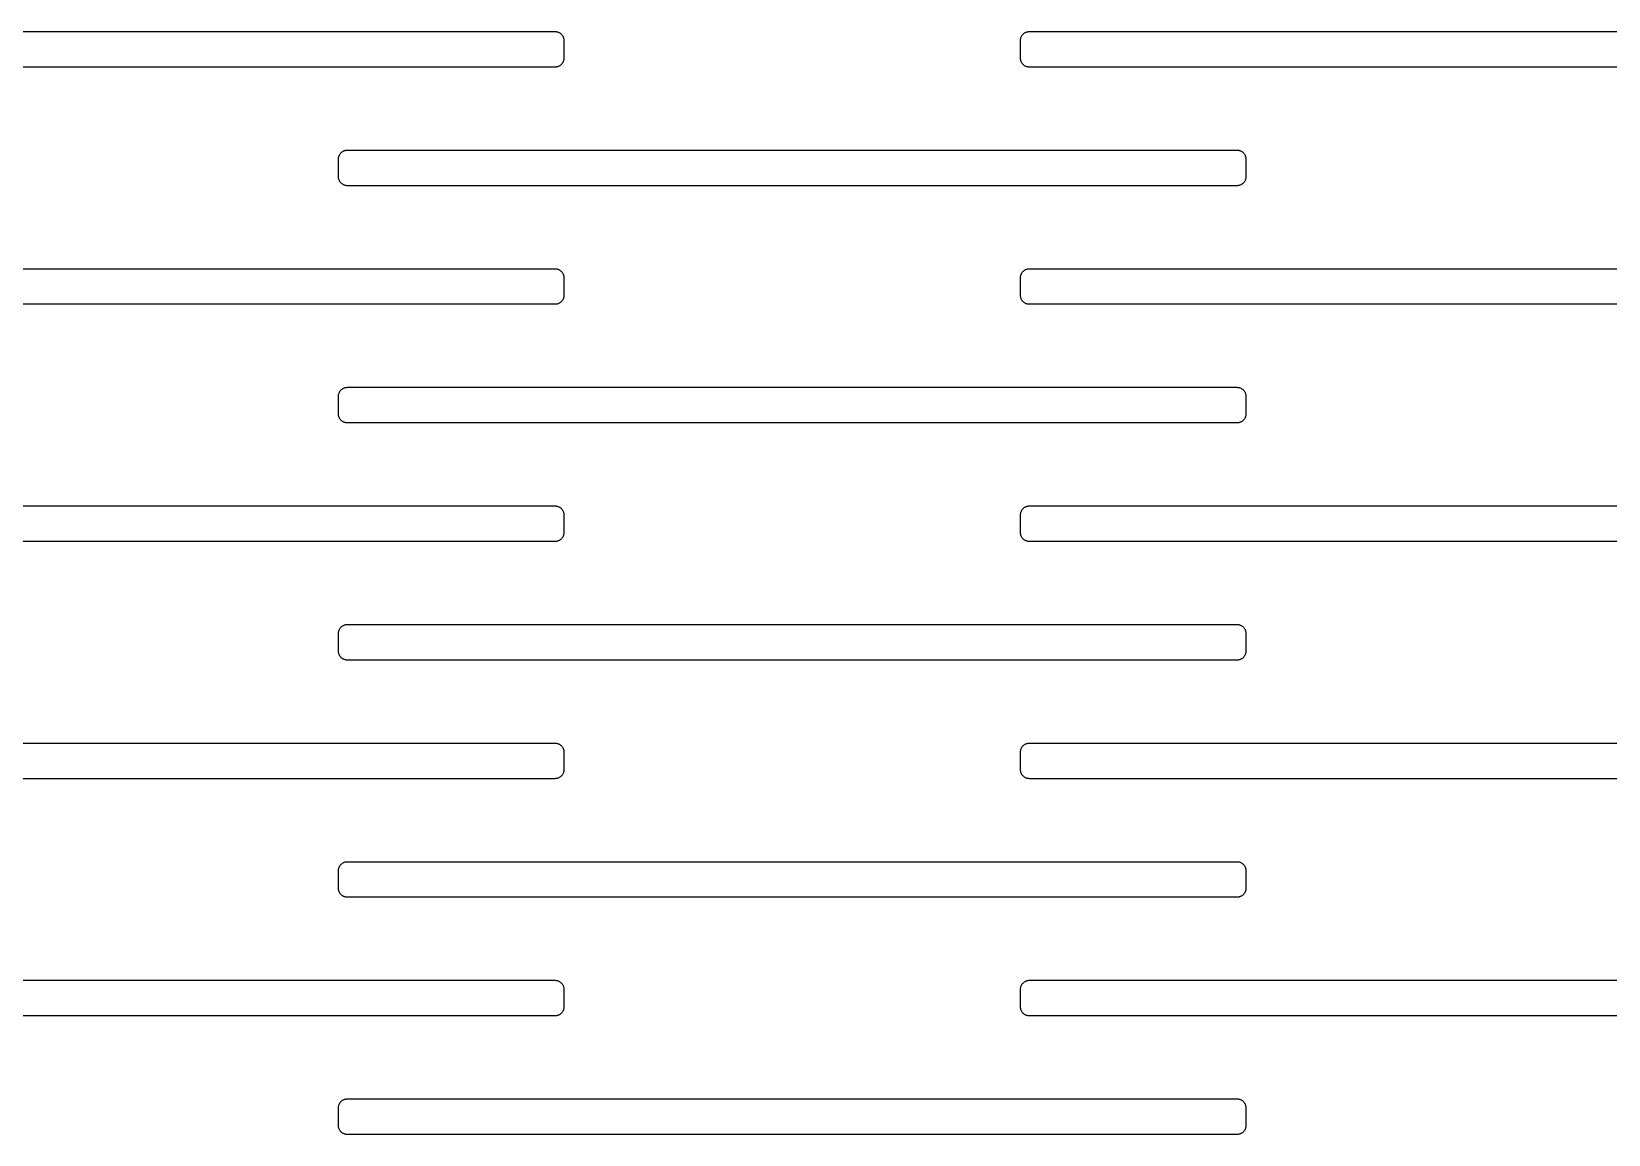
# Model space of a CAD drawing. Header units: metres. Extents: x -156 to 156, y -163 to 163.
# Drawn here: x -25.7 to 27.5, y 82.7 to 119.9 of the extents above; entities that cross this region are included whole.
import ezdxf

# ---------------------------------------------------------------- set-up
doc = ezdxf.new("R2010")
doc.units = ezdxf.units.M

msp = doc.modelspace()

# ---------------------------------------------------------------- linework, layer by layer
for p, q in [((-35, 119.9), (-8, 119.9)), ((-8, 119.9), (-7.98116, 119.899)), ((-7.98116, 119.899), (-7.96239, 119.898)), ((-7.96239, 119.898), (-7.94377, 119.895)), ((-7.94377, 119.895), (-7.92538, 119.891)), ((-7.92538, 119.891), (-7.90729, 119.885)), ((-7.90729, 119.885), (-7.88956, 119.879)), ((-7.88956, 119.879), (-7.87225, 119.871)), ((-7.87225, 119.871), (-7.85547, 119.863)), ((-7.85547, 119.863), (-7.83925, 119.853)), ((-7.83925, 119.853), (-7.82365, 119.843)), ((-7.82365, 119.843), (-7.80876, 119.831)), ((-7.80876, 119.831), (-7.79463, 119.819)), ((-7.79463, 119.819), (-7.7813, 119.805)), ((-7.7813, 119.805), (-7.76884, 119.791)), ((-7.76884, 119.791), (-7.75729, 119.776)), ((-7.75729, 119.776), (-7.74669, 119.761)), ((-7.74669, 119.761), (-7.73711, 119.745)), ((-7.73711, 119.745), (-7.72855, 119.728)), ((-7.72855, 119.728), (-7.72105, 119.71)), ((-7.72105, 119.71), (-7.71468, 119.693)), ((-7.71468, 119.693), (-7.70941, 119.675)), ((-7.70941, 119.675), (-7.70531, 119.656)), ((-7.70531, 119.656), (-7.70236, 119.638)), ((7.70236, 119.638), (7.70531, 119.656)), ((7.70531, 119.656), (7.70941, 119.675)), ((7.70941, 119.675), (7.71468, 119.693)), ((7.71468, 119.693), (7.72105, 119.71)), ((7.72105, 119.71), (7.72855, 119.728)), ((7.72855, 119.728), (7.73711, 119.745)), ((7.73711, 119.745), (7.74669, 119.761)), ((7.74669, 119.761), (7.75729, 119.776)), ((7.75729, 119.776), (7.76884, 119.791)), ((7.76884, 119.791), (7.7813, 119.805)), ((7.7813, 119.805), (7.79463, 119.819)), ((7.79463, 119.819), (7.80876, 119.831)), ((7.80876, 119.831), (7.82365, 119.843)), ((7.82365, 119.843), (7.83925, 119.853)), ((7.83925, 119.853), (7.85547, 119.863)), ((7.85547, 119.863), (7.87225, 119.871)), ((7.87225, 119.871), (7.88956, 119.879)), ((7.88956, 119.879), (7.90729, 119.885)), ((7.90729, 119.885), (7.92538, 119.891)), ((7.92538, 119.891), (7.94377, 119.895)), ((7.94377, 119.895), (7.96239, 119.898)), ((7.96239, 119.898), (7.98116, 119.899)), ((7.98116, 119.899), (8, 119.9)), ((8, 119.9), (35, 119.9)), ((-7.70236, 119.638), (-7.70059, 119.619)), ((-7.70059, 119.619), (-7.7, 119.6)), ((-7.7, 119.6), (-7.7, 119)), ((7.7, 119.6), (7.70059, 119.619)), ((7.7, 119), (7.7, 119.6)), ((7.70059, 119.619), (7.70236, 119.638)), ((-8, 118.7), (-35, 118.7)), ((-7.98116, 118.701), (-8, 118.7)), ((-7.96239, 118.702), (-7.98116, 118.701)), ((-7.94377, 118.705), (-7.96239, 118.702)), ((-7.92538, 118.709), (-7.94377, 118.705)), ((-7.90729, 118.715), (-7.92538, 118.709)), ((-7.88956, 118.721), (-7.90729, 118.715)), ((-7.87225, 118.729), (-7.88956, 118.721)), ((-7.85547, 118.737), (-7.87225, 118.729)), ((-7.83925, 118.747), (-7.85547, 118.737)), ((-7.82365, 118.757), (-7.83925, 118.747)), ((-7.80876, 118.769), (-7.82365, 118.757)), ((-7.79463, 118.781), (-7.80876, 118.769)), ((-7.7813, 118.795), (-7.79463, 118.781)), ((-7.76884, 118.809), (-7.7813, 118.795)), ((-7.75729, 118.824), (-7.76884, 118.809)), ((-7.74669, 118.839), (-7.75729, 118.824)), ((-7.73711, 118.855), (-7.74669, 118.839)), ((-7.72855, 118.872), (-7.73711, 118.855)), ((-7.72105, 118.89), (-7.72855, 118.872)), ((-7.71468, 118.907), (-7.72105, 118.89)), ((-7.70941, 118.925), (-7.71468, 118.907)), ((-7.70531, 118.944), (-7.70941, 118.925)), ((-7.70236, 118.962), (-7.70531, 118.944)), ((-7.70059, 118.981), (-7.70236, 118.962)), ((-7.7, 119), (-7.70059, 118.981)), ((7.70059, 118.981), (7.7, 119)), ((7.70236, 118.962), (7.70059, 118.981)), ((7.70531, 118.944), (7.70236, 118.962)), ((7.70941, 118.925), (7.70531, 118.944)), ((7.71468, 118.907), (7.70941, 118.925)), ((7.72105, 118.89), (7.71468, 118.907)), ((7.72855, 118.872), (7.72105, 118.89)), ((7.73711, 118.855), (7.72855, 118.872)), ((7.74669, 118.839), (7.73711, 118.855)), ((7.75729, 118.824), (7.74669, 118.839)), ((7.76884, 118.809), (7.75729, 118.824)), ((7.7813, 118.795), (7.76884, 118.809)), ((7.79463, 118.781), (7.7813, 118.795)), ((7.80876, 118.769), (7.79463, 118.781)), ((7.82365, 118.757), (7.80876, 118.769)), ((7.83925, 118.747), (7.82365, 118.757)), ((7.85547, 118.737), (7.83925, 118.747)), ((7.87225, 118.729), (7.85547, 118.737)), ((7.88956, 118.721), (7.87225, 118.729)), ((7.90729, 118.715), (7.88956, 118.721)), ((7.92538, 118.709), (7.90729, 118.715)), ((7.94377, 118.705), (7.92538, 118.709)), ((7.96239, 118.702), (7.94377, 118.705)), ((7.98116, 118.701), (7.96239, 118.702)), ((8, 118.7), (7.98116, 118.701)), ((35, 118.7), (8, 118.7)), ((-15.3, 115.6), (-15.2994, 115.619)), ((-15.3, 115), (-15.3, 115.6)), ((-15.2994, 115.619), (-15.2976, 115.638)), ((-15.2976, 115.638), (-15.2947, 115.656)), ((-15.2947, 115.656), (-15.2906, 115.675)), ((-15.2906, 115.675), (-15.2853, 115.693)), ((-15.2853, 115.693), (-15.2789, 115.71)), ((-15.2789, 115.71), (-15.2714, 115.728)), ((-15.2714, 115.728), (-15.2629, 115.745)), ((-15.2629, 115.745), (-15.2533, 115.761)), ((-15.2533, 115.761), (-15.2427, 115.776)), ((-15.2427, 115.776), (-15.2311, 115.791)), ((-15.2311, 115.791), (-15.2187, 115.805)), ((-15.2187, 115.805), (-15.2054, 115.819)), ((-15.2054, 115.819), (-15.1912, 115.831)), ((-15.1912, 115.831), (-15.1763, 115.843)), ((-15.1763, 115.843), (-15.1607, 115.853)), ((-15.1607, 115.853), (-15.1445, 115.863)), ((-15.1445, 115.863), (-15.1277, 115.871)), ((-15.1277, 115.871), (-15.1104, 115.879)), ((-15.1104, 115.879), (-15.0927, 115.885)), ((-15.0927, 115.885), (-15.0746, 115.891)), ((-15.0746, 115.891), (-15.0562, 115.895)), ((-15.0562, 115.895), (-15.0376, 115.898)), ((-15.0376, 115.898), (-15.0188, 115.899)), ((-15.0188, 115.899), (-15, 115.9)), ((-15, 115.9), (15, 115.9)), ((15, 115.9), (15.0188, 115.899)), ((15.0188, 115.899), (15.0376, 115.898)), ((15.0376, 115.898), (15.0562, 115.895)), ((15.0562, 115.895), (15.0746, 115.891)), ((15.0746, 115.891), (15.0927, 115.885)), ((15.0927, 115.885), (15.1104, 115.879)), ((15.1104, 115.879), (15.1277, 115.871)), ((15.1277, 115.871), (15.1445, 115.863)), ((15.1445, 115.863), (15.1607, 115.853)), ((15.1607, 115.853), (15.1763, 115.843)), ((15.1763, 115.843), (15.1912, 115.831)), ((15.1912, 115.831), (15.2054, 115.819)), ((15.2054, 115.819), (15.2187, 115.805)), ((15.2187, 115.805), (15.2311, 115.791)), ((15.2311, 115.791), (15.2427, 115.776)), ((15.2427, 115.776), (15.2533, 115.761)), ((15.2533, 115.761), (15.2629, 115.745)), ((15.2629, 115.745), (15.2714, 115.728)), ((15.2714, 115.728), (15.2789, 115.71)), ((15.2789, 115.71), (15.2853, 115.693)), ((15.2853, 115.693), (15.2906, 115.675)), ((15.2906, 115.675), (15.2947, 115.656)), ((15.2947, 115.656), (15.2976, 115.638)), ((15.2976, 115.638), (15.2994, 115.619)), ((15.2994, 115.619), (15.3, 115.6)), ((15.3, 115.6), (15.3, 115)), ((-15.2994, 114.981), (-15.3, 115)), ((-15.2976, 114.962), (-15.2994, 114.981)), ((-15.2947, 114.944), (-15.2976, 114.962)), ((-15.2906, 114.925), (-15.2947, 114.944)), ((-15.2853, 114.907), (-15.2906, 114.925)), ((-15.2789, 114.89), (-15.2853, 114.907)), ((-15.2714, 114.872), (-15.2789, 114.89)), ((-15.2629, 114.855), (-15.2714, 114.872)), ((15.2714, 114.872), (15.2629, 114.855)), ((15.2789, 114.89), (15.2714, 114.872)), ((15.2853, 114.907), (15.2789, 114.89)), ((15.2906, 114.925), (15.2853, 114.907)), ((15.2947, 114.944), (15.2906, 114.925)), ((15.2976, 114.962), (15.2947, 114.944)), ((15.2994, 114.981), (15.2976, 114.962)), ((15.3, 115), (15.2994, 114.981)), ((-15.2533, 114.839), (-15.2629, 114.855)), ((-15.2427, 114.824), (-15.2533, 114.839)), ((-15.2311, 114.809), (-15.2427, 114.824)), ((-15.2187, 114.795), (-15.2311, 114.809)), ((-15.2054, 114.781), (-15.2187, 114.795)), ((-15.1912, 114.769), (-15.2054, 114.781)), ((-15.1763, 114.757), (-15.1912, 114.769)), ((-15.1607, 114.747), (-15.1763, 114.757)), ((-15.1445, 114.737), (-15.1607, 114.747)), ((-15.1277, 114.729), (-15.1445, 114.737)), ((-15.1104, 114.721), (-15.1277, 114.729)), ((-15.0927, 114.715), (-15.1104, 114.721)), ((-15.0746, 114.709), (-15.0927, 114.715)), ((-15.0562, 114.705), (-15.0746, 114.709)), ((-15.0376, 114.702), (-15.0562, 114.705)), ((-15.0188, 114.701), (-15.0376, 114.702)), ((-15, 114.7), (-15.0188, 114.701)), ((15, 114.7), (-15, 114.7)), ((15.0188, 114.701), (15, 114.7)), ((15.0376, 114.702), (15.0188, 114.701)), ((15.0562, 114.705), (15.0376, 114.702)), ((15.0746, 114.709), (15.0562, 114.705)), ((15.0927, 114.715), (15.0746, 114.709)), ((15.1104, 114.721), (15.0927, 114.715)), ((15.1277, 114.729), (15.1104, 114.721)), ((15.1445, 114.737), (15.1277, 114.729)), ((15.1607, 114.747), (15.1445, 114.737)), ((15.1763, 114.757), (15.1607, 114.747)), ((15.1912, 114.769), (15.1763, 114.757)), ((15.2054, 114.781), (15.1912, 114.769)), ((15.2187, 114.795), (15.2054, 114.781)), ((15.2311, 114.809), (15.2187, 114.795)), ((15.2427, 114.824), (15.2311, 114.809)), ((15.2533, 114.839), (15.2427, 114.824)), ((15.2629, 114.855), (15.2533, 114.839)), ((-35, 111.9), (-8, 111.9)), ((-8, 111.9), (-7.98116, 111.899)), ((-7.98116, 111.899), (-7.96239, 111.898)), ((-7.96239, 111.898), (-7.94377, 111.895)), ((-7.94377, 111.895), (-7.92538, 111.891)), ((-7.92538, 111.891), (-7.90729, 111.885)), ((-7.90729, 111.885), (-7.88956, 111.879)), ((-7.88956, 111.879), (-7.87225, 111.871)), ((-7.87225, 111.871), (-7.85547, 111.863)), ((-7.85547, 111.863), (-7.83925, 111.853)), ((-7.83925, 111.853), (-7.82365, 111.843)), ((-7.82365, 111.843), (-7.80876, 111.831)), ((-7.80876, 111.831), (-7.79463, 111.819)), ((-7.79463, 111.819), (-7.7813, 111.805)), ((-7.7813, 111.805), (-7.76884, 111.791)), ((-7.76884, 111.791), (-7.75729, 111.776)), ((-7.75729, 111.776), (-7.74669, 111.761)), ((-7.74669, 111.761), (-7.73711, 111.745)), ((-7.73711, 111.745), (-7.72855, 111.728)), ((-7.72855, 111.728), (-7.72105, 111.71)), ((-7.72105, 111.71), (-7.71468, 111.693)), ((-7.71468, 111.693), (-7.70941, 111.675)), ((-7.70941, 111.675), (-7.70531, 111.656)), ((7.70531, 111.656), (7.70941, 111.675)), ((7.70941, 111.675), (7.71468, 111.693)), ((7.71468, 111.693), (7.72105, 111.71)), ((7.72105, 111.71), (7.72855, 111.728)), ((7.72855, 111.728), (7.73711, 111.745)), ((7.73711, 111.745), (7.74669, 111.761)), ((7.74669, 111.761), (7.75729, 111.776)), ((7.75729, 111.776), (7.76884, 111.791)), ((7.76884, 111.791), (7.7813, 111.805)), ((7.7813, 111.805), (7.79463, 111.819)), ((7.79463, 111.819), (7.80876, 111.831)), ((7.80876, 111.831), (7.82365, 111.843)), ((7.82365, 111.843), (7.83925, 111.853)), ((7.83925, 111.853), (7.85547, 111.863)), ((7.85547, 111.863), (7.87225, 111.871)), ((7.87225, 111.871), (7.88956, 111.879)), ((7.88956, 111.879), (7.90729, 111.885)), ((7.90729, 111.885), (7.92538, 111.891)), ((7.92538, 111.891), (7.94377, 111.895)), ((7.94377, 111.895), (7.96239, 111.898)), ((7.96239, 111.898), (7.98116, 111.899)), ((7.98116, 111.899), (8, 111.9)), ((8, 111.9), (35, 111.9)), ((-7.70531, 111.656), (-7.70236, 111.638)), ((-7.70236, 111.638), (-7.70059, 111.619)), ((-7.70059, 111.619), (-7.7, 111.6)), ((-7.7, 111.6), (-7.7, 111)), ((7.7, 111.6), (7.70059, 111.619)), ((7.7, 111), (7.7, 111.6)), ((7.70059, 111.619), (7.70236, 111.638)), ((7.70236, 111.638), (7.70531, 111.656)), ((-8, 110.7), (-35, 110.7)), ((-7.98116, 110.701), (-8, 110.7)), ((-7.96239, 110.702), (-7.98116, 110.701)), ((-7.94377, 110.705), (-7.96239, 110.702)), ((-7.92538, 110.709), (-7.94377, 110.705)), ((-7.90729, 110.715), (-7.92538, 110.709)), ((-7.88956, 110.721), (-7.90729, 110.715)), ((-7.87225, 110.729), (-7.88956, 110.721)), ((-7.85547, 110.737), (-7.87225, 110.729)), ((-7.83925, 110.747), (-7.85547, 110.737)), ((-7.82365, 110.757), (-7.83925, 110.747)), ((-7.80876, 110.769), (-7.82365, 110.757)), ((-7.79463, 110.781), (-7.80876, 110.769)), ((-7.7813, 110.795), (-7.79463, 110.781)), ((-7.76884, 110.809), (-7.7813, 110.795)), ((-7.75729, 110.824), (-7.76884, 110.809)), ((-7.74669, 110.839), (-7.75729, 110.824)), ((-7.73711, 110.855), (-7.74669, 110.839)), ((-7.72855, 110.872), (-7.73711, 110.855)), ((-7.72105, 110.89), (-7.72855, 110.872)), ((-7.71468, 110.907), (-7.72105, 110.89)), ((-7.70941, 110.925), (-7.71468, 110.907)), ((-7.70531, 110.944), (-7.70941, 110.925)), ((-7.70236, 110.962), (-7.70531, 110.944)), ((-7.70059, 110.981), (-7.70236, 110.962)), ((-7.7, 111), (-7.70059, 110.981)), ((7.70059, 110.981), (7.7, 111)), ((7.70236, 110.962), (7.70059, 110.981)), ((7.70531, 110.944), (7.70236, 110.962)), ((7.70941, 110.925), (7.70531, 110.944)), ((7.71468, 110.907), (7.70941, 110.925)), ((7.72105, 110.89), (7.71468, 110.907)), ((7.72855, 110.872), (7.72105, 110.89)), ((7.73711, 110.855), (7.72855, 110.872)), ((7.74669, 110.839), (7.73711, 110.855)), ((7.75729, 110.824), (7.74669, 110.839)), ((7.76884, 110.809), (7.75729, 110.824)), ((7.7813, 110.795), (7.76884, 110.809)), ((7.79463, 110.781), (7.7813, 110.795)), ((7.80876, 110.769), (7.79463, 110.781)), ((7.82365, 110.757), (7.80876, 110.769)), ((7.83925, 110.747), (7.82365, 110.757)), ((7.85547, 110.737), (7.83925, 110.747)), ((7.87225, 110.729), (7.85547, 110.737)), ((7.88956, 110.721), (7.87225, 110.729)), ((7.90729, 110.715), (7.88956, 110.721)), ((7.92538, 110.709), (7.90729, 110.715)), ((7.94377, 110.705), (7.92538, 110.709)), ((7.96239, 110.702), (7.94377, 110.705)), ((7.98116, 110.701), (7.96239, 110.702)), ((8, 110.7), (7.98116, 110.701)), ((35, 110.7), (8, 110.7)), ((-15.3, 107.6), (-15.2994, 107.619)), ((-15.3, 107), (-15.3, 107.6)), ((-15.2994, 107.619), (-15.2976, 107.638)), ((-15.2976, 107.638), (-15.2947, 107.656)), ((-15.2947, 107.656), (-15.2906, 107.675)), ((-15.2906, 107.675), (-15.2853, 107.693)), ((-15.2853, 107.693), (-15.2789, 107.71)), ((-15.2789, 107.71), (-15.2714, 107.728)), ((-15.2714, 107.728), (-15.2629, 107.745)), ((-15.2629, 107.745), (-15.2533, 107.761)), ((-15.2533, 107.761), (-15.2427, 107.776)), ((-15.2427, 107.776), (-15.2311, 107.791)), ((-15.2311, 107.791), (-15.2187, 107.805)), ((-15.2187, 107.805), (-15.2054, 107.819)), ((-15.2054, 107.819), (-15.1912, 107.831)), ((-15.1912, 107.831), (-15.1763, 107.843)), ((-15.1763, 107.843), (-15.1607, 107.853)), ((-15.1607, 107.853), (-15.1445, 107.863)), ((-15.1445, 107.863), (-15.1277, 107.871)), ((-15.1277, 107.871), (-15.1104, 107.879)), ((-15.1104, 107.879), (-15.0927, 107.885)), ((-15.0927, 107.885), (-15.0746, 107.891)), ((-15.0746, 107.891), (-15.0562, 107.895)), ((-15.0562, 107.895), (-15.0376, 107.898)), ((-15.0376, 107.898), (-15.0188, 107.899)), ((-15.0188, 107.899), (-15, 107.9)), ((-15, 107.9), (15, 107.9)), ((15, 107.9), (15.0188, 107.899)), ((15.0188, 107.899), (15.0376, 107.898)), ((15.0376, 107.898), (15.0562, 107.895)), ((15.0562, 107.895), (15.0746, 107.891)), ((15.0746, 107.891), (15.0927, 107.885)), ((15.0927, 107.885), (15.1104, 107.879)), ((15.1104, 107.879), (15.1277, 107.871)), ((15.1277, 107.871), (15.1445, 107.863)), ((15.1445, 107.863), (15.1607, 107.853)), ((15.1607, 107.853), (15.1763, 107.843)), ((15.1763, 107.843), (15.1912, 107.831)), ((15.1912, 107.831), (15.2054, 107.819)), ((15.2054, 107.819), (15.2187, 107.805)), ((15.2187, 107.805), (15.2311, 107.791)), ((15.2311, 107.791), (15.2427, 107.776)), ((15.2427, 107.776), (15.2533, 107.761)), ((15.2533, 107.761), (15.2629, 107.745)), ((15.2629, 107.745), (15.2714, 107.728)), ((15.2714, 107.728), (15.2789, 107.71)), ((15.2789, 107.71), (15.2853, 107.693)), ((15.2853, 107.693), (15.2906, 107.675)), ((15.2906, 107.675), (15.2947, 107.656)), ((15.2947, 107.656), (15.2976, 107.638)), ((15.2976, 107.638), (15.2994, 107.619)), ((15.2994, 107.619), (15.3, 107.6)), ((15.3, 107.6), (15.3, 107)), ((-15.2994, 106.981), (-15.3, 107)), ((-15.2976, 106.962), (-15.2994, 106.981)), ((-15.2947, 106.944), (-15.2976, 106.962)), ((-15.2906, 106.925), (-15.2947, 106.944)), ((-15.2853, 106.907), (-15.2906, 106.925)), ((-15.2789, 106.89), (-15.2853, 106.907)), ((-15.2714, 106.872), (-15.2789, 106.89)), ((15.2789, 106.89), (15.2714, 106.872)), ((15.2853, 106.907), (15.2789, 106.89)), ((15.2906, 106.925), (15.2853, 106.907)), ((15.2947, 106.944), (15.2906, 106.925)), ((15.2976, 106.962), (15.2947, 106.944)), ((15.2994, 106.981), (15.2976, 106.962)), ((15.3, 107), (15.2994, 106.981)), ((-15.2629, 106.855), (-15.2714, 106.872)), ((-15.2533, 106.839), (-15.2629, 106.855)), ((-15.2427, 106.824), (-15.2533, 106.839)), ((-15.2311, 106.809), (-15.2427, 106.824)), ((-15.2187, 106.795), (-15.2311, 106.809)), ((-15.2054, 106.781), (-15.2187, 106.795)), ((-15.1912, 106.769), (-15.2054, 106.781)), ((-15.1763, 106.757), (-15.1912, 106.769)), ((-15.1607, 106.747), (-15.1763, 106.757)), ((-15.1445, 106.737), (-15.1607, 106.747)), ((-15.1277, 106.729), (-15.1445, 106.737)), ((-15.1104, 106.721), (-15.1277, 106.729)), ((-15.0927, 106.715), (-15.1104, 106.721)), ((-15.0746, 106.709), (-15.0927, 106.715)), ((-15.0562, 106.705), (-15.0746, 106.709)), ((-15.0376, 106.702), (-15.0562, 106.705)), ((-15.0188, 106.701), (-15.0376, 106.702)), ((-15, 106.7), (-15.0188, 106.701)), ((15, 106.7), (-15, 106.7)), ((15.0188, 106.701), (15, 106.7)), ((15.0376, 106.702), (15.0188, 106.701)), ((15.0562, 106.705), (15.0376, 106.702)), ((15.0746, 106.709), (15.0562, 106.705)), ((15.0927, 106.715), (15.0746, 106.709)), ((15.1104, 106.721), (15.0927, 106.715)), ((15.1277, 106.729), (15.1104, 106.721)), ((15.1445, 106.737), (15.1277, 106.729)), ((15.1607, 106.747), (15.1445, 106.737)), ((15.1763, 106.757), (15.1607, 106.747)), ((15.1912, 106.769), (15.1763, 106.757)), ((15.2054, 106.781), (15.1912, 106.769)), ((15.2187, 106.795), (15.2054, 106.781)), ((15.2311, 106.809), (15.2187, 106.795)), ((15.2427, 106.824), (15.2311, 106.809)), ((15.2533, 106.839), (15.2427, 106.824)), ((15.2629, 106.855), (15.2533, 106.839)), ((15.2714, 106.872), (15.2629, 106.855)), ((-35, 103.9), (-8, 103.9)), ((-8, 103.9), (-7.98116, 103.899)), ((-7.98116, 103.899), (-7.96239, 103.898)), ((-7.96239, 103.898), (-7.94377, 103.895)), ((-7.94377, 103.895), (-7.92538, 103.891)), ((-7.92538, 103.891), (-7.90729, 103.885)), ((-7.90729, 103.885), (-7.88956, 103.879)), ((-7.88956, 103.879), (-7.87225, 103.871)), ((-7.87225, 103.871), (-7.85547, 103.863)), ((-7.85547, 103.863), (-7.83925, 103.853)), ((-7.83925, 103.853), (-7.82365, 103.843)), ((-7.82365, 103.843), (-7.80876, 103.831)), ((-7.80876, 103.831), (-7.79463, 103.819)), ((-7.79463, 103.819), (-7.7813, 103.805)), ((-7.7813, 103.805), (-7.76884, 103.791)), ((-7.76884, 103.791), (-7.75729, 103.776)), ((-7.75729, 103.776), (-7.74669, 103.761)), ((-7.74669, 103.761), (-7.73711, 103.745)), ((-7.73711, 103.745), (-7.72855, 103.728)), ((-7.72855, 103.728), (-7.72105, 103.71)), ((-7.72105, 103.71), (-7.71468, 103.693)), ((7.71468, 103.693), (7.72105, 103.71)), ((7.72105, 103.71), (7.72855, 103.728)), ((7.72855, 103.728), (7.73711, 103.745)), ((7.73711, 103.745), (7.74669, 103.761)), ((7.74669, 103.761), (7.75729, 103.776)), ((7.75729, 103.776), (7.76884, 103.791)), ((7.76884, 103.791), (7.7813, 103.805)), ((7.7813, 103.805), (7.79463, 103.819)), ((7.79463, 103.819), (7.80876, 103.831)), ((7.80876, 103.831), (7.82365, 103.843)), ((7.82365, 103.843), (7.83925, 103.853)), ((7.83925, 103.853), (7.85547, 103.863)), ((7.85547, 103.863), (7.87225, 103.871)), ((7.87225, 103.871), (7.88956, 103.879)), ((7.88956, 103.879), (7.90729, 103.885)), ((7.90729, 103.885), (7.92538, 103.891)), ((7.92538, 103.891), (7.94377, 103.895)), ((7.94377, 103.895), (7.96239, 103.898)), ((7.96239, 103.898), (7.98116, 103.899)), ((7.98116, 103.899), (8, 103.9)), ((8, 103.9), (35, 103.9)), ((-7.71468, 103.693), (-7.70941, 103.675)), ((-7.70941, 103.675), (-7.70531, 103.656)), ((-7.70531, 103.656), (-7.70236, 103.638)), ((-7.70236, 103.638), (-7.70059, 103.619)), ((-7.70059, 103.619), (-7.7, 103.6)), ((-7.7, 103.6), (-7.7, 103)), ((7.7, 103.6), (7.70059, 103.619)), ((7.7, 103), (7.7, 103.6)), ((7.70059, 103.619), (7.70236, 103.638)), ((7.70236, 103.638), (7.70531, 103.656)), ((7.70531, 103.656), (7.70941, 103.675)), ((7.70941, 103.675), (7.71468, 103.693)), ((-8, 102.7), (-35, 102.7)), ((-7.98116, 102.701), (-8, 102.7)), ((-7.96239, 102.702), (-7.98116, 102.701)), ((-7.94377, 102.705), (-7.96239, 102.702)), ((-7.92538, 102.709), (-7.94377, 102.705)), ((-7.90729, 102.715), (-7.92538, 102.709)), ((-7.88956, 102.721), (-7.90729, 102.715)), ((-7.87225, 102.729), (-7.88956, 102.721)), ((-7.85547, 102.737), (-7.87225, 102.729)), ((-7.83925, 102.747), (-7.85547, 102.737)), ((-7.82365, 102.757), (-7.83925, 102.747)), ((-7.80876, 102.769), (-7.82365, 102.757)), ((-7.79463, 102.781), (-7.80876, 102.769)), ((-7.7813, 102.795), (-7.79463, 102.781)), ((-7.76884, 102.809), (-7.7813, 102.795)), ((-7.75729, 102.824), (-7.76884, 102.809)), ((-7.74669, 102.839), (-7.75729, 102.824)), ((-7.73711, 102.855), (-7.74669, 102.839)), ((-7.72855, 102.872), (-7.73711, 102.855)), ((-7.72105, 102.89), (-7.72855, 102.872)), ((-7.71468, 102.907), (-7.72105, 102.89)), ((-7.70941, 102.925), (-7.71468, 102.907)), ((-7.70531, 102.944), (-7.70941, 102.925)), ((-7.70236, 102.962), (-7.70531, 102.944)), ((-7.70059, 102.981), (-7.70236, 102.962)), ((-7.7, 103), (-7.70059, 102.981)), ((7.70059, 102.981), (7.7, 103)), ((7.70236, 102.962), (7.70059, 102.981)), ((7.70531, 102.944), (7.70236, 102.962)), ((7.70941, 102.925), (7.70531, 102.944)), ((7.71468, 102.907), (7.70941, 102.925)), ((7.72105, 102.89), (7.71468, 102.907)), ((7.72855, 102.872), (7.72105, 102.89)), ((7.73711, 102.855), (7.72855, 102.872)), ((7.74669, 102.839), (7.73711, 102.855)), ((7.75729, 102.824), (7.74669, 102.839)), ((7.76884, 102.809), (7.75729, 102.824)), ((7.7813, 102.795), (7.76884, 102.809)), ((7.79463, 102.781), (7.7813, 102.795)), ((7.80876, 102.769), (7.79463, 102.781)), ((7.82365, 102.757), (7.80876, 102.769)), ((7.83925, 102.747), (7.82365, 102.757)), ((7.85547, 102.737), (7.83925, 102.747)), ((7.87225, 102.729), (7.85547, 102.737)), ((7.88956, 102.721), (7.87225, 102.729)), ((7.90729, 102.715), (7.88956, 102.721)), ((7.92538, 102.709), (7.90729, 102.715)), ((7.94377, 102.705), (7.92538, 102.709)), ((7.96239, 102.702), (7.94377, 102.705)), ((7.98116, 102.701), (7.96239, 102.702)), ((8, 102.7), (7.98116, 102.701)), ((35, 102.7), (8, 102.7)), ((-15.3, 99.6), (-15.2994, 99.6188)), ((-15.3, 99), (-15.3, 99.6)), ((-15.2994, 99.6188), (-15.2976, 99.6376)), ((-15.2976, 99.6376), (-15.2947, 99.6562)), ((-15.2947, 99.6562), (-15.2906, 99.6746)), ((-15.2906, 99.6746), (-15.2853, 99.6927)), ((-15.2853, 99.6927), (-15.2789, 99.7104)), ((-15.2789, 99.7104), (-15.2714, 99.7277)), ((-15.2714, 99.7277), (-15.2629, 99.7445)), ((-15.2629, 99.7445), (-15.2533, 99.7607)), ((-15.2533, 99.7607), (-15.2427, 99.7763)), ((-15.2427, 99.7763), (-15.2311, 99.7912)), ((-15.2311, 99.7912), (-15.2187, 99.8054)), ((-15.2187, 99.8054), (-15.2054, 99.8187)), ((-15.2054, 99.8187), (-15.1912, 99.8311)), ((-15.1912, 99.8311), (-15.1763, 99.8427)), ((-15.1763, 99.8427), (-15.1607, 99.8533)), ((-15.1607, 99.8533), (-15.1445, 99.8629)), ((-15.1445, 99.8629), (-15.1277, 99.8714)), ((-15.1277, 99.8714), (-15.1104, 99.8789)), ((-15.1104, 99.8789), (-15.0927, 99.8853)), ((-15.0927, 99.8853), (-15.0746, 99.8906)), ((-15.0746, 99.8906), (-15.0562, 99.8947)), ((-15.0562, 99.8947), (-15.0376, 99.8976)), ((-15.0376, 99.8976), (-15.0188, 99.8994)), ((-15.0188, 99.8994), (-15, 99.9)), ((-15, 99.9), (15, 99.9)), ((15, 99.9), (15.0188, 99.8994)), ((15.0188, 99.8994), (15.0376, 99.8976)), ((15.0376, 99.8976), (15.0562, 99.8947)), ((15.0562, 99.8947), (15.0746, 99.8906)), ((15.0746, 99.8906), (15.0927, 99.8853)), ((15.0927, 99.8853), (15.1104, 99.8789)), ((15.1104, 99.8789), (15.1277, 99.8714)), ((15.1277, 99.8714), (15.1445, 99.8629)), ((15.1445, 99.8629), (15.1607, 99.8533)), ((15.1607, 99.8533), (15.1763, 99.8427)), ((15.1763, 99.8427), (15.1912, 99.8311)), ((15.1912, 99.8311), (15.2054, 99.8187)), ((15.2054, 99.8187), (15.2187, 99.8054)), ((15.2187, 99.8054), (15.2311, 99.7912)), ((15.2311, 99.7912), (15.2427, 99.7763)), ((15.2427, 99.7763), (15.2533, 99.7607)), ((15.2533, 99.7607), (15.2629, 99.7445)), ((15.2629, 99.7445), (15.2714, 99.7277)), ((15.2714, 99.7277), (15.2789, 99.7104)), ((15.2789, 99.7104), (15.2853, 99.6927)), ((15.2853, 99.6927), (15.2906, 99.6746)), ((15.2906, 99.6746), (15.2947, 99.6562)), ((15.2947, 99.6562), (15.2976, 99.6376)), ((15.2976, 99.6376), (15.2994, 99.6188)), ((15.2994, 99.6188), (15.3, 99.6)), ((15.3, 99.6), (15.3, 99)), ((-15.2994, 98.9812), (-15.3, 99)), ((-15.2976, 98.9624), (-15.2994, 98.9812)), ((-15.2947, 98.9438), (-15.2976, 98.9624)), ((-15.2906, 98.9254), (-15.2947, 98.9438)), ((-15.2853, 98.9073), (-15.2906, 98.9254)), ((15.2906, 98.9254), (15.2853, 98.9073)), ((15.2947, 98.9438), (15.2906, 98.9254)), ((15.2976, 98.9624), (15.2947, 98.9438)), ((15.2994, 98.9812), (15.2976, 98.9624)), ((15.3, 99), (15.2994, 98.9812)), ((-15.2789, 98.8896), (-15.2853, 98.9073)), ((-15.2714, 98.8723), (-15.2789, 98.8896)), ((-15.2629, 98.8555), (-15.2714, 98.8723)), ((-15.2533, 98.8392), (-15.2629, 98.8555)), ((-15.2427, 98.8237), (-15.2533, 98.8392)), ((-15.2311, 98.8088), (-15.2427, 98.8237)), ((-15.2187, 98.7946), (-15.2311, 98.8088)), ((-15.2054, 98.7813), (-15.2187, 98.7946)), ((-15.1912, 98.7688), (-15.2054, 98.7813)), ((-15.1763, 98.7573), (-15.1912, 98.7688)), ((-15.1607, 98.7467), (-15.1763, 98.7573)), ((-15.1445, 98.7371), (-15.1607, 98.7467)), ((-15.1277, 98.7285), (-15.1445, 98.7371)), ((-15.1104, 98.7211), (-15.1277, 98.7285)), ((-15.0927, 98.7147), (-15.1104, 98.7211)), ((-15.0746, 98.7094), (-15.0927, 98.7147)), ((-15.0562, 98.7053), (-15.0746, 98.7094)), ((-15.0376, 98.7024), (-15.0562, 98.7053)), ((-15.0188, 98.7006), (-15.0376, 98.7024)), ((-15, 98.7), (-15.0188, 98.7006)), ((15, 98.7), (-15, 98.7)), ((15.0188, 98.7006), (15, 98.7)), ((15.0376, 98.7024), (15.0188, 98.7006)), ((15.0562, 98.7053), (15.0376, 98.7024)), ((15.0746, 98.7094), (15.0562, 98.7053)), ((15.0927, 98.7147), (15.0746, 98.7094)), ((15.1104, 98.7211), (15.0927, 98.7147)), ((15.1277, 98.7285), (15.1104, 98.7211)), ((15.1445, 98.7371), (15.1277, 98.7285)), ((15.1607, 98.7467), (15.1445, 98.7371)), ((15.1763, 98.7573), (15.1607, 98.7467)), ((15.1912, 98.7688), (15.1763, 98.7573)), ((15.2054, 98.7813), (15.1912, 98.7688)), ((15.2187, 98.7946), (15.2054, 98.7813)), ((15.2311, 98.8088), (15.2187, 98.7946)), ((15.2427, 98.8237), (15.2311, 98.8088)), ((15.2533, 98.8392), (15.2427, 98.8237)), ((15.2629, 98.8555), (15.2533, 98.8392)), ((15.2714, 98.8723), (15.2629, 98.8555)), ((15.2789, 98.8896), (15.2714, 98.8723)), ((15.2853, 98.9073), (15.2789, 98.8896)), ((-35, 95.9), (-8, 95.9)), ((-8, 95.9), (-7.98116, 95.8994)), ((-7.98116, 95.8994), (-7.96239, 95.8976)), ((-7.96239, 95.8976), (-7.94377, 95.8947)), ((-7.94377, 95.8947), (-7.92538, 95.8906)), ((-7.92538, 95.8906), (-7.90729, 95.8853)), ((-7.90729, 95.8853), (-7.88956, 95.8789)), ((-7.88956, 95.8789), (-7.87225, 95.8714)), ((-7.87225, 95.8714), (-7.85547, 95.8629)), ((-7.85547, 95.8629), (-7.83925, 95.8533)), ((-7.83925, 95.8533), (-7.82365, 95.8427)), ((-7.82365, 95.8427), (-7.80876, 95.8311)), ((-7.80876, 95.8311), (-7.79463, 95.8187)), ((-7.79463, 95.8187), (-7.7813, 95.8054)), ((-7.7813, 95.8054), (-7.76884, 95.7912)), ((-7.76884, 95.7912), (-7.75729, 95.7763)), ((-7.75729, 95.7763), (-7.74669, 95.7607)), ((-7.74669, 95.7607), (-7.73711, 95.7445)), ((-7.73711, 95.7445), (-7.72855, 95.7277)), ((-7.72855, 95.7277), (-7.72105, 95.7104)), ((7.72105, 95.7104), (7.72855, 95.7277)), ((7.72855, 95.7277), (7.73711, 95.7445)), ((7.73711, 95.7445), (7.74669, 95.7607)), ((7.74669, 95.7607), (7.75729, 95.7763)), ((7.75729, 95.7763), (7.76884, 95.7912)), ((7.76884, 95.7912), (7.7813, 95.8054)), ((7.7813, 95.8054), (7.79463, 95.8187)), ((7.79463, 95.8187), (7.80876, 95.8311)), ((7.80876, 95.8311), (7.82365, 95.8427)), ((7.82365, 95.8427), (7.83925, 95.8533)), ((7.83925, 95.8533), (7.85547, 95.8629)), ((7.85547, 95.8629), (7.87225, 95.8714)), ((7.87225, 95.8714), (7.88956, 95.8789)), ((7.88956, 95.8789), (7.90729, 95.8853)), ((7.90729, 95.8853), (7.92538, 95.8906)), ((7.92538, 95.8906), (7.94377, 95.8947)), ((7.94377, 95.8947), (7.96239, 95.8976)), ((7.96239, 95.8976), (7.98116, 95.8994)), ((7.98116, 95.8994), (8, 95.9)), ((8, 95.9), (35, 95.9)), ((-7.72105, 95.7104), (-7.71468, 95.6927)), ((-7.71468, 95.6927), (-7.70941, 95.6746)), ((-7.70941, 95.6746), (-7.70531, 95.6562)), ((-7.70531, 95.6562), (-7.70236, 95.6376)), ((-7.70236, 95.6376), (-7.70059, 95.6188)), ((-7.70059, 95.6188), (-7.7, 95.6)), ((-7.7, 95.6), (-7.7, 95)), ((7.7, 95.6), (7.70059, 95.6188)), ((7.7, 95), (7.7, 95.6)), ((7.70059, 95.6188), (7.70236, 95.6376)), ((7.70236, 95.6376), (7.70531, 95.6562)), ((7.70531, 95.6562), (7.70941, 95.6746)), ((7.70941, 95.6746), (7.71468, 95.6927)), ((7.71468, 95.6927), (7.72105, 95.7104)), ((-8, 94.7), (-35, 94.7)), ((-7.98116, 94.7006), (-8, 94.7)), ((-7.96239, 94.7024), (-7.98116, 94.7006)), ((-7.94377, 94.7053), (-7.96239, 94.7024)), ((-7.92538, 94.7094), (-7.94377, 94.7053)), ((-7.90729, 94.7147), (-7.92538, 94.7094)), ((-7.88956, 94.7211), (-7.90729, 94.7147)), ((-7.87225, 94.7285), (-7.88956, 94.7211)), ((-7.85547, 94.7371), (-7.87225, 94.7285)), ((-7.83925, 94.7467), (-7.85547, 94.7371)), ((-7.82365, 94.7573), (-7.83925, 94.7467)), ((-7.80876, 94.7688), (-7.82365, 94.7573)), ((-7.79463, 94.7813), (-7.80876, 94.7688)), ((-7.7813, 94.7946), (-7.79463, 94.7813)), ((-7.76884, 94.8088), (-7.7813, 94.7946)), ((-7.75729, 94.8237), (-7.76884, 94.8088)), ((-7.74669, 94.8392), (-7.75729, 94.8237)), ((-7.73711, 94.8555), (-7.74669, 94.8392)), ((-7.72855, 94.8723), (-7.73711, 94.8555)), ((-7.72105, 94.8896), (-7.72855, 94.8723)), ((-7.71468, 94.9073), (-7.72105, 94.8896)), ((-7.70941, 94.9254), (-7.71468, 94.9073)), ((-7.70531, 94.9438), (-7.70941, 94.9254)), ((-7.70236, 94.9624), (-7.70531, 94.9438)), ((-7.70059, 94.9812), (-7.70236, 94.9624)), ((-7.7, 95), (-7.70059, 94.9812)), ((7.70059, 94.9812), (7.7, 95)), ((7.70236, 94.9624), (7.70059, 94.9812)), ((7.70531, 94.9438), (7.70236, 94.9624)), ((7.70941, 94.9254), (7.70531, 94.9438)), ((7.71468, 94.9073), (7.70941, 94.9254)), ((7.72105, 94.8896), (7.71468, 94.9073)), ((7.72855, 94.8723), (7.72105, 94.8896)), ((7.73711, 94.8555), (7.72855, 94.8723)), ((7.74669, 94.8392), (7.73711, 94.8555)), ((7.75729, 94.8237), (7.74669, 94.8392)), ((7.76884, 94.8088), (7.75729, 94.8237)), ((7.7813, 94.7946), (7.76884, 94.8088)), ((7.79463, 94.7813), (7.7813, 94.7946)), ((7.80876, 94.7688), (7.79463, 94.7813)), ((7.82365, 94.7573), (7.80876, 94.7688)), ((7.83925, 94.7467), (7.82365, 94.7573)), ((7.85547, 94.7371), (7.83925, 94.7467)), ((7.87225, 94.7285), (7.85547, 94.7371)), ((7.88956, 94.7211), (7.87225, 94.7285)), ((7.90729, 94.7147), (7.88956, 94.7211)), ((7.92538, 94.7094), (7.90729, 94.7147)), ((7.94377, 94.7053), (7.92538, 94.7094)), ((7.96239, 94.7024), (7.94377, 94.7053)), ((7.98116, 94.7006), (7.96239, 94.7024)), ((8, 94.7), (7.98116, 94.7006)), ((35, 94.7), (8, 94.7)), ((-15.3, 91.6), (-15.2994, 91.6188)), ((-15.3, 91), (-15.3, 91.6)), ((-15.2994, 91.6188), (-15.2976, 91.6376)), ((-15.2976, 91.6376), (-15.2947, 91.6562)), ((-15.2947, 91.6562), (-15.2906, 91.6746)), ((-15.2906, 91.6746), (-15.2853, 91.6927)), ((-15.2853, 91.6927), (-15.2789, 91.7104)), ((-15.2789, 91.7104), (-15.2714, 91.7277)), ((-15.2714, 91.7277), (-15.2629, 91.7445)), ((-15.2629, 91.7445), (-15.2533, 91.7607)), ((-15.2533, 91.7607), (-15.2427, 91.7763)), ((-15.2427, 91.7763), (-15.2311, 91.7912)), ((-15.2311, 91.7912), (-15.2187, 91.8054)), ((-15.2187, 91.8054), (-15.2054, 91.8187)), ((-15.2054, 91.8187), (-15.1912, 91.8311)), ((-15.1912, 91.8311), (-15.1763, 91.8427)), ((-15.1763, 91.8427), (-15.1607, 91.8533)), ((-15.1607, 91.8533), (-15.1445, 91.8629)), ((-15.1445, 91.8629), (-15.1277, 91.8714)), ((-15.1277, 91.8714), (-15.1104, 91.8789)), ((-15.1104, 91.8789), (-15.0927, 91.8853)), ((-15.0927, 91.8853), (-15.0746, 91.8906)), ((-15.0746, 91.8906), (-15.0562, 91.8947)), ((-15.0562, 91.8947), (-15.0376, 91.8976)), ((-15.0376, 91.8976), (-15.0188, 91.8994)), ((-15.0188, 91.8994), (-15, 91.9)), ((-15, 91.9), (15, 91.9)), ((15, 91.9), (15.0188, 91.8994)), ((15.0188, 91.8994), (15.0376, 91.8976)), ((15.0376, 91.8976), (15.0562, 91.8947)), ((15.0562, 91.8947), (15.0746, 91.8906)), ((15.0746, 91.8906), (15.0927, 91.8853)), ((15.0927, 91.8853), (15.1104, 91.8789)), ((15.1104, 91.8789), (15.1277, 91.8714)), ((15.1277, 91.8714), (15.1445, 91.8629)), ((15.1445, 91.8629), (15.1607, 91.8533)), ((15.1607, 91.8533), (15.1763, 91.8427)), ((15.1763, 91.8427), (15.1912, 91.8311)), ((15.1912, 91.8311), (15.2054, 91.8187)), ((15.2054, 91.8187), (15.2187, 91.8054)), ((15.2187, 91.8054), (15.2311, 91.7912)), ((15.2311, 91.7912), (15.2427, 91.7763)), ((15.2427, 91.7763), (15.2533, 91.7607)), ((15.2533, 91.7607), (15.2629, 91.7445)), ((15.2629, 91.7445), (15.2714, 91.7277)), ((15.2714, 91.7277), (15.2789, 91.7104)), ((15.2789, 91.7104), (15.2853, 91.6927)), ((15.2853, 91.6927), (15.2906, 91.6746)), ((15.2906, 91.6746), (15.2947, 91.6562)), ((15.2947, 91.6562), (15.2976, 91.6376)), ((15.2976, 91.6376), (15.2994, 91.6188)), ((15.2994, 91.6188), (15.3, 91.6)), ((15.3, 91.6), (15.3, 91)), ((-15.2994, 90.9812), (-15.3, 91)), ((-15.2976, 90.9624), (-15.2994, 90.9812)), ((-15.2947, 90.9438), (-15.2976, 90.9624)), ((-15.2906, 90.9254), (-15.2947, 90.9438)), ((15.2947, 90.9438), (15.2906, 90.9254)), ((15.2976, 90.9624), (15.2947, 90.9438)), ((15.2994, 90.9812), (15.2976, 90.9624)), ((15.3, 91), (15.2994, 90.9812)), ((-15.2853, 90.9073), (-15.2906, 90.9254)), ((-15.2789, 90.8896), (-15.2853, 90.9073)), ((-15.2714, 90.8723), (-15.2789, 90.8896)), ((-15.2629, 90.8555), (-15.2714, 90.8723)), ((-15.2533, 90.8392), (-15.2629, 90.8555)), ((-15.2427, 90.8237), (-15.2533, 90.8392)), ((-15.2311, 90.8088), (-15.2427, 90.8237)), ((-15.2187, 90.7946), (-15.2311, 90.8088)), ((-15.2054, 90.7813), (-15.2187, 90.7946)), ((-15.1912, 90.7688), (-15.2054, 90.7813)), ((-15.1763, 90.7573), (-15.1912, 90.7688)), ((-15.1607, 90.7467), (-15.1763, 90.7573)), ((-15.1445, 90.7371), (-15.1607, 90.7467)), ((-15.1277, 90.7285), (-15.1445, 90.7371)), ((-15.1104, 90.7211), (-15.1277, 90.7285)), ((-15.0927, 90.7147), (-15.1104, 90.7211)), ((-15.0746, 90.7094), (-15.0927, 90.7147)), ((-15.0562, 90.7053), (-15.0746, 90.7094)), ((-15.0376, 90.7024), (-15.0562, 90.7053)), ((-15.0188, 90.7006), (-15.0376, 90.7024)), ((-15, 90.7), (-15.0188, 90.7006)), ((15, 90.7), (-15, 90.7)), ((15.0188, 90.7006), (15, 90.7)), ((15.0376, 90.7024), (15.0188, 90.7006)), ((15.0562, 90.7053), (15.0376, 90.7024)), ((15.0746, 90.7094), (15.0562, 90.7053)), ((15.0927, 90.7147), (15.0746, 90.7094)), ((15.1104, 90.7211), (15.0927, 90.7147)), ((15.1277, 90.7285), (15.1104, 90.7211)), ((15.1445, 90.7371), (15.1277, 90.7285)), ((15.1607, 90.7467), (15.1445, 90.7371)), ((15.1763, 90.7573), (15.1607, 90.7467)), ((15.1912, 90.7688), (15.1763, 90.7573)), ((15.2054, 90.7813), (15.1912, 90.7688)), ((15.2187, 90.7946), (15.2054, 90.7813)), ((15.2311, 90.8088), (15.2187, 90.7946)), ((15.2427, 90.8237), (15.2311, 90.8088)), ((15.2533, 90.8392), (15.2427, 90.8237)), ((15.2629, 90.8555), (15.2533, 90.8392)), ((15.2714, 90.8723), (15.2629, 90.8555)), ((15.2789, 90.8896), (15.2714, 90.8723)), ((15.2853, 90.9073), (15.2789, 90.8896)), ((15.2906, 90.9254), (15.2853, 90.9073)), ((-35, 87.9), (-8, 87.9)), ((-8, 87.9), (-7.98116, 87.8994)), ((-7.98116, 87.8994), (-7.96239, 87.8976)), ((-7.96239, 87.8976), (-7.94377, 87.8947)), ((-7.94377, 87.8947), (-7.92538, 87.8906)), ((-7.92538, 87.8906), (-7.90729, 87.8853)), ((-7.90729, 87.8853), (-7.88956, 87.8789)), ((-7.88956, 87.8789), (-7.87225, 87.8714)), ((-7.87225, 87.8714), (-7.85547, 87.8629)), ((-7.85547, 87.8629), (-7.83925, 87.8533)), ((-7.83925, 87.8533), (-7.82365, 87.8427)), ((-7.82365, 87.8427), (-7.80876, 87.8311)), ((-7.80876, 87.8311), (-7.79463, 87.8187)), ((-7.79463, 87.8187), (-7.7813, 87.8054)), ((-7.7813, 87.8054), (-7.76884, 87.7912)), ((-7.76884, 87.7912), (-7.75729, 87.7763)), ((-7.75729, 87.7763), (-7.74669, 87.7607)), ((-7.74669, 87.7607), (-7.73711, 87.7445)), ((-7.73711, 87.7445), (-7.72855, 87.7277)), ((7.72855, 87.7277), (7.73711, 87.7445)), ((7.73711, 87.7445), (7.74669, 87.7607)), ((7.74669, 87.7607), (7.75729, 87.7763)), ((7.75729, 87.7763), (7.76884, 87.7912)), ((7.76884, 87.7912), (7.7813, 87.8054)), ((7.7813, 87.8054), (7.79463, 87.8187)), ((7.79463, 87.8187), (7.80876, 87.8311)), ((7.80876, 87.8311), (7.82365, 87.8427)), ((7.82365, 87.8427), (7.83925, 87.8533)), ((7.83925, 87.8533), (7.85547, 87.8629)), ((7.85547, 87.8629), (7.87225, 87.8714)), ((7.87225, 87.8714), (7.88956, 87.8789)), ((7.88956, 87.8789), (7.90729, 87.8853)), ((7.90729, 87.8853), (7.92538, 87.8906)), ((7.92538, 87.8906), (7.94377, 87.8947)), ((7.94377, 87.8947), (7.96239, 87.8976)), ((7.96239, 87.8976), (7.98116, 87.8994)), ((7.98116, 87.8994), (8, 87.9)), ((8, 87.9), (35, 87.9)), ((-7.72855, 87.7277), (-7.72105, 87.7104)), ((-7.72105, 87.7104), (-7.71468, 87.6927)), ((-7.71468, 87.6927), (-7.70941, 87.6746)), ((-7.70941, 87.6746), (-7.70531, 87.6562)), ((-7.70531, 87.6562), (-7.70236, 87.6376)), ((-7.70236, 87.6376), (-7.70059, 87.6188)), ((-7.70059, 87.6188), (-7.7, 87.6)), ((-7.7, 87.6), (-7.7, 87)), ((7.7, 87.6), (7.70059, 87.6188)), ((7.7, 87), (7.7, 87.6)), ((7.70059, 87.6188), (7.70236, 87.6376)), ((7.70236, 87.6376), (7.70531, 87.6562)), ((7.70531, 87.6562), (7.70941, 87.6746)), ((7.70941, 87.6746), (7.71468, 87.6927)), ((7.71468, 87.6927), (7.72105, 87.7104)), ((7.72105, 87.7104), (7.72855, 87.7277)), ((-8, 86.7), (-35, 86.7)), ((-7.98116, 86.7006), (-8, 86.7)), ((-7.96239, 86.7024), (-7.98116, 86.7006)), ((-7.94377, 86.7053), (-7.96239, 86.7024)), ((-7.92538, 86.7094), (-7.94377, 86.7053)), ((-7.90729, 86.7147), (-7.92538, 86.7094)), ((-7.88956, 86.7211), (-7.90729, 86.7147)), ((-7.87225, 86.7285), (-7.88956, 86.7211)), ((-7.85547, 86.7371), (-7.87225, 86.7285)), ((-7.83925, 86.7467), (-7.85547, 86.7371)), ((-7.82365, 86.7573), (-7.83925, 86.7467)), ((-7.80876, 86.7688), (-7.82365, 86.7573)), ((-7.79463, 86.7813), (-7.80876, 86.7688)), ((-7.7813, 86.7946), (-7.79463, 86.7813)), ((-7.76884, 86.8088), (-7.7813, 86.7946)), ((-7.75729, 86.8237), (-7.76884, 86.8088)), ((-7.74669, 86.8392), (-7.75729, 86.8237)), ((-7.73711, 86.8555), (-7.74669, 86.8392)), ((-7.72855, 86.8723), (-7.73711, 86.8555)), ((-7.72105, 86.8896), (-7.72855, 86.8723)), ((-7.71468, 86.9073), (-7.72105, 86.8896)), ((-7.70941, 86.9254), (-7.71468, 86.9073)), ((-7.70531, 86.9438), (-7.70941, 86.9254)), ((-7.70236, 86.9624), (-7.70531, 86.9438)), ((-7.70059, 86.9812), (-7.70236, 86.9624)), ((-7.7, 87), (-7.70059, 86.9812)), ((7.70059, 86.9812), (7.7, 87)), ((7.70236, 86.9624), (7.70059, 86.9812)), ((7.70531, 86.9438), (7.70236, 86.9624)), ((7.70941, 86.9254), (7.70531, 86.9438)), ((7.71468, 86.9073), (7.70941, 86.9254)), ((7.72105, 86.8896), (7.71468, 86.9073)), ((7.72855, 86.8723), (7.72105, 86.8896)), ((7.73711, 86.8555), (7.72855, 86.8723)), ((7.74669, 86.8392), (7.73711, 86.8555)), ((7.75729, 86.8237), (7.74669, 86.8392)), ((7.76884, 86.8088), (7.75729, 86.8237)), ((7.7813, 86.7946), (7.76884, 86.8088)), ((7.79463, 86.7813), (7.7813, 86.7946)), ((7.80876, 86.7688), (7.79463, 86.7813)), ((7.82365, 86.7573), (7.80876, 86.7688)), ((7.83925, 86.7467), (7.82365, 86.7573)), ((7.85547, 86.7371), (7.83925, 86.7467)), ((7.87225, 86.7285), (7.85547, 86.7371)), ((7.88956, 86.7211), (7.87225, 86.7285)), ((7.90729, 86.7147), (7.88956, 86.7211)), ((7.92538, 86.7094), (7.90729, 86.7147)), ((7.94377, 86.7053), (7.92538, 86.7094)), ((7.96239, 86.7024), (7.94377, 86.7053)), ((7.98116, 86.7006), (7.96239, 86.7024)), ((8, 86.7), (7.98116, 86.7006)), ((35, 86.7), (8, 86.7)), ((-15.3, 83.6), (-15.2994, 83.6188)), ((-15.3, 83), (-15.3, 83.6)), ((-15.2994, 83.6188), (-15.2976, 83.6376)), ((-15.2976, 83.6376), (-15.2947, 83.6562)), ((-15.2947, 83.6562), (-15.2906, 83.6746)), ((-15.2906, 83.6746), (-15.2853, 83.6927)), ((-15.2853, 83.6927), (-15.2789, 83.7104)), ((-15.2789, 83.7104), (-15.2714, 83.7277)), ((-15.2714, 83.7277), (-15.2629, 83.7445)), ((-15.2629, 83.7445), (-15.2533, 83.7607)), ((-15.2533, 83.7607), (-15.2427, 83.7763)), ((-15.2427, 83.7763), (-15.2311, 83.7912)), ((-15.2311, 83.7912), (-15.2187, 83.8054)), ((-15.2187, 83.8054), (-15.2054, 83.8187)), ((-15.2054, 83.8187), (-15.1912, 83.8311)), ((-15.1912, 83.8311), (-15.1763, 83.8427)), ((-15.1763, 83.8427), (-15.1607, 83.8533)), ((-15.1607, 83.8533), (-15.1445, 83.8629)), ((-15.1445, 83.8629), (-15.1277, 83.8714)), ((-15.1277, 83.8714), (-15.1104, 83.8789)), ((-15.1104, 83.8789), (-15.0927, 83.8853)), ((-15.0927, 83.8853), (-15.0746, 83.8906)), ((-15.0746, 83.8906), (-15.0562, 83.8947)), ((-15.0562, 83.8947), (-15.0376, 83.8976)), ((-15.0376, 83.8976), (-15.0188, 83.8994)), ((-15.0188, 83.8994), (-15, 83.9)), ((-15, 83.9), (15, 83.9)), ((15, 83.9), (15.0188, 83.8994)), ((15.0188, 83.8994), (15.0376, 83.8976)), ((15.0376, 83.8976), (15.0562, 83.8947)), ((15.0562, 83.8947), (15.0746, 83.8906)), ((15.0746, 83.8906), (15.0927, 83.8853)), ((15.0927, 83.8853), (15.1104, 83.8789)), ((15.1104, 83.8789), (15.1277, 83.8714)), ((15.1277, 83.8714), (15.1445, 83.8629)), ((15.1445, 83.8629), (15.1607, 83.8533)), ((15.1607, 83.8533), (15.1763, 83.8427)), ((15.1763, 83.8427), (15.1912, 83.8311)), ((15.1912, 83.8311), (15.2054, 83.8187)), ((15.2054, 83.8187), (15.2187, 83.8054)), ((15.2187, 83.8054), (15.2311, 83.7912)), ((15.2311, 83.7912), (15.2427, 83.7763)), ((15.2427, 83.7763), (15.2533, 83.7607)), ((15.2533, 83.7607), (15.2629, 83.7445)), ((15.2629, 83.7445), (15.2714, 83.7277)), ((15.2714, 83.7277), (15.2789, 83.7104)), ((15.2789, 83.7104), (15.2853, 83.6927)), ((15.2853, 83.6927), (15.2906, 83.6746)), ((15.2906, 83.6746), (15.2947, 83.6562)), ((15.2947, 83.6562), (15.2976, 83.6376)), ((15.2976, 83.6376), (15.2994, 83.6188)), ((15.2994, 83.6188), (15.3, 83.6)), ((15.3, 83.6), (15.3, 83)), ((-15.2994, 82.9812), (-15.3, 83)), ((-15.2976, 82.9624), (-15.2994, 82.9812)), ((-15.2947, 82.9438), (-15.2976, 82.9624)), ((15.2976, 82.9624), (15.2947, 82.9438)), ((15.2994, 82.9812), (15.2976, 82.9624)), ((15.3, 83), (15.2994, 82.9812)), ((-15.2906, 82.9254), (-15.2947, 82.9438)), ((-15.2853, 82.9073), (-15.2906, 82.9254)), ((-15.2789, 82.8896), (-15.2853, 82.9073)), ((-15.2714, 82.8723), (-15.2789, 82.8896)), ((-15.2629, 82.8555), (-15.2714, 82.8723)), ((-15.2533, 82.8392), (-15.2629, 82.8555)), ((-15.2427, 82.8237), (-15.2533, 82.8392)), ((-15.2311, 82.8088), (-15.2427, 82.8237)), ((-15.2187, 82.7946), (-15.2311, 82.8088)), ((-15.2054, 82.7813), (-15.2187, 82.7946)), ((-15.1912, 82.7688), (-15.2054, 82.7813)), ((-15.1763, 82.7573), (-15.1912, 82.7688)), ((-15.1607, 82.7467), (-15.1763, 82.7573)), ((-15.1445, 82.7371), (-15.1607, 82.7467)), ((-15.1277, 82.7285), (-15.1445, 82.7371)), ((-15.1104, 82.7211), (-15.1277, 82.7285)), ((-15.0927, 82.7147), (-15.1104, 82.7211)), ((-15.0746, 82.7094), (-15.0927, 82.7147)), ((-15.0562, 82.7053), (-15.0746, 82.7094)), ((-15.0376, 82.7024), (-15.0562, 82.7053)), ((-15.0188, 82.7006), (-15.0376, 82.7024)), ((-15, 82.7), (-15.0188, 82.7006)), ((15, 82.7), (-15, 82.7)), ((15.0188, 82.7006), (15, 82.7)), ((15.0376, 82.7024), (15.0188, 82.7006)), ((15.0562, 82.7053), (15.0376, 82.7024)), ((15.0746, 82.7094), (15.0562, 82.7053)), ((15.0927, 82.7147), (15.0746, 82.7094)), ((15.1104, 82.7211), (15.0927, 82.7147)), ((15.1277, 82.7285), (15.1104, 82.7211)), ((15.1445, 82.7371), (15.1277, 82.7285)), ((15.1607, 82.7467), (15.1445, 82.7371)), ((15.1763, 82.7573), (15.1607, 82.7467)), ((15.1912, 82.7688), (15.1763, 82.7573)), ((15.2054, 82.7813), (15.1912, 82.7688)), ((15.2187, 82.7946), (15.2054, 82.7813)), ((15.2311, 82.8088), (15.2187, 82.7946)), ((15.2427, 82.8237), (15.2311, 82.8088)), ((15.2533, 82.8392), (15.2427, 82.8237)), ((15.2629, 82.8555), (15.2533, 82.8392)), ((15.2714, 82.8723), (15.2629, 82.8555)), ((15.2789, 82.8896), (15.2714, 82.8723)), ((15.2853, 82.9073), (15.2789, 82.8896)), ((15.2906, 82.9254), (15.2853, 82.9073)), ((15.2947, 82.9438), (15.2906, 82.9254))]:
    msp.add_line(p, q)

doc.saveas('drawing.dxf')
